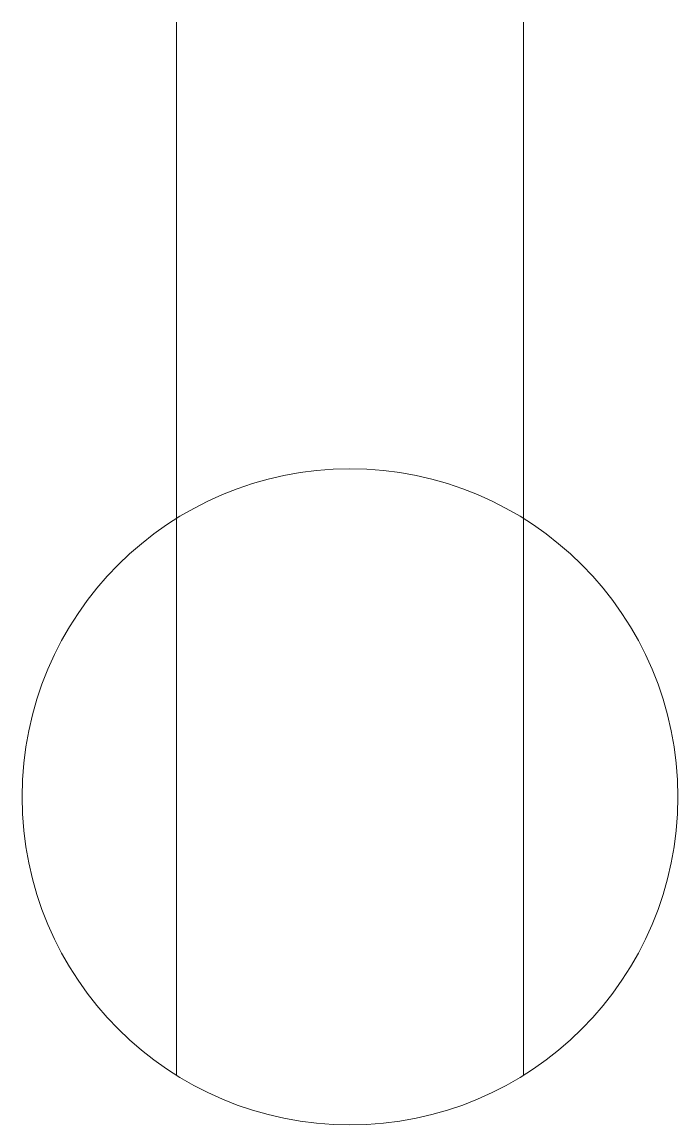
# Model space of a CAD drawing. Header units: inches. Extents: x 223.35 to 226.56, y 586.81 to 592.21.
import ezdxf

# ---------------------------------------------------------------- set-up
doc = ezdxf.new("R2010")
doc.units = ezdxf.units.IN
doc.header["$MEASUREMENT"] = 0
doc.layers.get('0').update_dxf_attribs({"color": 1, "lineweight": 9})

msp = doc.modelspace()

# ---------------------------------------------------------------- linework, layer by layer
at = {"lineweight": 5}
for p, q in [((224.1051, 592.2131), (224.1051, 587.0535)), ((225.8051, 592.2131), (225.8051, 587.0535))]:
    msp.add_line(p, q, dxfattribs=at)
msp.add_circle((224.9551, 588.4176), 1.6072)

doc.saveas('drawing.dxf')
